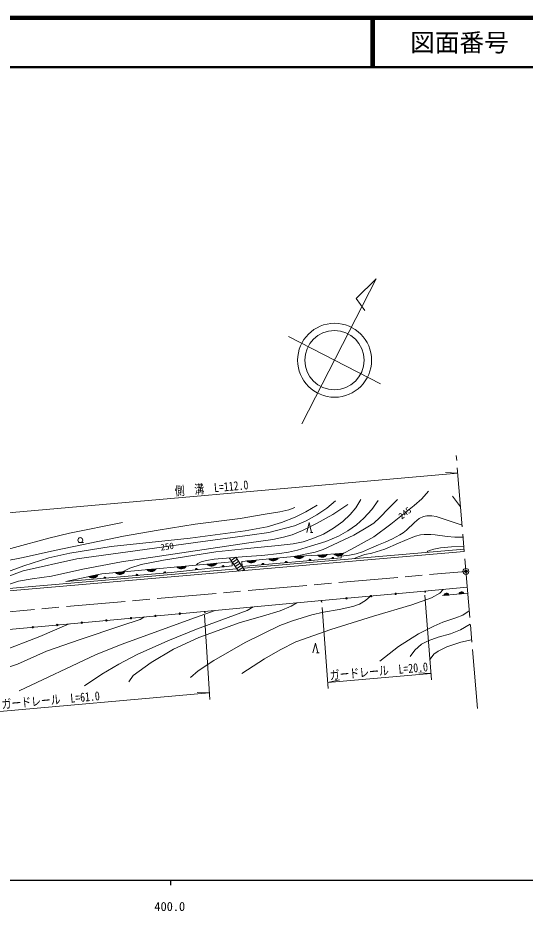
# Model space of a CAD drawing. Units: millimetres at full size, sheet at 1:1000; details may follow other scales. Extents: x 40000 to 680000, y 20000 to 380000.
# Drawn here: x 437018 to 539946, y 198715 to 380000 of the extents above; entities that cross this region are included whole.
import ezdxf
from ezdxf.enums import TextEntityAlignment as Align

# ---------------------------------------------------------------- set-up
doc = ezdxf.new("R2010")
doc.units = ezdxf.units.MM
doc.header["$LTSCALE"] = 1000
doc.header["$PDMODE"] = 32
doc.header["$PDSIZE"] = 500
doc.linetypes.add('CHAIN', pattern=[18.5, 12, -1.5, 3.5, -1.5])
for name, color, linetype, lineweight in [('M-BGD', 7, 'Continuous', 13), ('M-BMK', 2, 'CHAIN', 13), ('M-BMK-SRVR', 3, 'Continuous', 13), ('M-STR-HTXT', 7, 'Continuous', 13), ('M-TTL', 2, 'Continuous', 140), ('M-TTL-BAND', 7, 'Continuous', 25), ('M-TTL-LINE', 7, 'Continuous', 50)]:
    doc.layers.add(name, color=color, linetype=linetype, lineweight=lineweight)
doc.layers.add('M-OTRS', color=6, linetype='Continuous')
doc.layers.add('M-TTL-TXT', color=7, linetype='Continuous')
doc.styles.add('ＭＳ ゴシック', font='')
doc.styles.get('ＭＳ ゴシック').set_extended_font_data('MS Gothic')

msp = doc.modelspace()

# ---------------------------------------------------------------- hatches: boundary and pattern name
at = {"layer": 'M-BGD'}
for points in [[(487957, 270197), (489868, 270376, -0.51219)], [(493104, 270677), (495020, 270786, -0.51219)], [(496104, 269868, -0.4608), (496284, 270119, -0.4608), (496504, 269902)], [(497856, 270950), (499770, 271090, -0.51219)], [(500709, 270266, -0.4608), (500888, 270518, -0.4608), (501109, 270301)], [(501161, 271192), (503075, 271333, -0.51219)], [(469285, 268571), (471196, 268744, -0.51219)], [(475448, 269130), (477359, 269303, -0.51219)], [(478483, 268578, -0.4608), (478657, 268833, -0.4608), (478882, 268621)], [(483469, 269776), (485380, 269955, -0.51219)], [(486533, 269039, -0.4608), (486713, 269291, -0.4608), (486934, 269074)], [(491262, 269448, -0.4608), (491442, 269700, -0.4608), (491662, 269483)], [(451430, 266617), (453305, 267026, -0.51219)], [(454461, 266263, -0.4608), (454641, 266514, -0.4608), (454862, 266298)], [(456828, 267441), (458740, 267614, -0.51219)], [(460996, 266829, -0.4608), (461176, 267080, -0.4608), (461396, 266863)], [(463158, 268015), (465069, 268188, -0.51219)], [(466662, 267319, -0.4608), (466842, 267571, -0.4608), (467062, 267354)], [(473048, 267984, -0.4608), (473222, 268239, -0.4608), (473447, 268027)], [(513512, 263094, -0.41421), (513648, 263257, -0.41421), (513811, 263121, -1)], [(523485, 262778, -0.82183), (524472, 262869)], [(526541, 263059, -0.82183), (527528, 263150)], [(503554, 262183, -0.41421), (503689, 262346, -0.41421), (503853, 262210, -1)], [(508533, 262638, -1), (508832, 262666, -1)], [(469762, 259082, -0.41421), (469898, 259245, -0.41421), (470061, 259109, -1)], [(454826, 257703, -0.41421), (454961, 257866, -0.41421), (455124, 257730, -1)], [(459804, 258162, -0.41421), (459940, 258325, -0.41421), (460103, 258190, -1)], [(464783, 258622, -1), (465082, 258650, -1)], [(439889, 256323, -0.41421), (440025, 256487, -0.41421), (440188, 256351, -1)], [(444868, 256783, -0.41421), (445004, 256946, -0.41421), (445167, 256811, -1)], [(449847, 257243, -1), (450145, 257270, -1)]]:
    msp.add_hatch(color=256, dxfattribs=at).paths.add_polyline_path(points)

# ---------------------------------------------------------------- linework, layer by layer
for p, q in [((525220, 282922), (526838, 280789)), ((496374, 275556), (496874, 275556)), ((449684, 273512), (450350, 273512)), ((482769, 268312), (527556, 272189)), ((479899, 270419), (481779, 267724)), ((481226, 270524), (480284, 269866)), ((481226, 270524), (483099, 267839)), ((482505, 268690), (502648, 270434)), ((489868, 270376), (487957, 270197)), ((495020, 270786), (493104, 270677)), ((499770, 271090), (497856, 270950)), ((500709, 270266), (501109, 270301)), ((503075, 271333), (501161, 271192)), ((502611, 270902), (502648, 270434)), ((471196, 268744), (469285, 268571)), ((477359, 269303), (475448, 269130)), ((478483, 268578), (478882, 268621)), ((481512, 270113), (480570, 269456)), ((481798, 269703), (480856, 269046)), ((482084, 269293), (481142, 268636)), ((482370, 268883), (481429, 268226)), ((482656, 268473), (481715, 267816)), ((482505, 268690), (482496, 269685)), ((485380, 269955), (483469, 269776)), ((486533, 269039), (486934, 269074)), ((491262, 269448), (491662, 269483)), ((496104, 269868), (496504, 269902)), ((446760, 265596), (468131, 267446)), ((453305, 267026), (451430, 266617)), ((458740, 267614), (456828, 267441)), ((460996, 266829), (461396, 266863)), ((465069, 268188), (463158, 268015)), ((466662, 267319), (467062, 267354)), ((473048, 267984), (473447, 268027)), ((482943, 268063), (482553, 267791)), ((454461, 266263), (454862, 266298)), ((498724, 261741), (519554, 263647)), ((519554, 263647), (528203, 264439)), ((528305, 263221), (523187, 262751)), ((523485, 262778), (524472, 262869)), ((526541, 263059), (527528, 263150)), ((415144, 254039), (474852, 259552)), ((497644, 251128), (498144, 251128))]:
    msp.add_line(p, q, dxfattribs=at)
for points in [[(520306, 283918), (518960, 282370), (517415, 281044), (512721, 277248), (509227, 274704), (504730, 272181), (503137, 271337), (497815, 270947), (493021, 270672), (482496, 269685)], [(497776, 281138), (495449, 279757), (493275, 278667), (490487, 277561), (487624, 276717), (483117, 275865), (471998, 274424), (455948, 272710), (447570, 271375), (443287, 270402), (438226, 268799), (434377, 267338), (431084, 266490), (416706, 263635)], [(501452, 281976), (499709, 280469), (497695, 279166), (495517, 277900), (493175, 276882), (487957, 275579), (484078, 274998), (473090, 273535), (462771, 272074), (448964, 270217), (438109, 267751), (431446, 265325), (427635, 263815), (427323, 263506)], [(503999, 281241), (500933, 279199), (497622, 277352), (494766, 275993), (492645, 275064), (490949, 274577), (488746, 274112), (483914, 273439), (458048, 269577), (450218, 268089), (443849, 266719), (439918, 266155), (437113, 265666), (435145, 265033), (434330, 264635), (433850, 264077)], [(506580, 282273), (505600, 280571), (504470, 279201), (502948, 277800), (501077, 276440), (499012, 275205), (496888, 274331), (494940, 273683), (492912, 273274), (489838, 272947), (483633, 272332), (477175, 271630), (466596, 269972), (462032, 269049), (459724, 268337), (458239, 267569)], [(510159, 282036), (508864, 280250), (507243, 278498), (505743, 277141), (503969, 275895), (502069, 274838), (499479, 273727), (496420, 272759), (493726, 271997), (491916, 271588), (490118, 271300), (486511, 270904), (483320, 270689), (479331, 270374), (476863, 270129), (475312, 269887), (474230, 269575), (473565, 269236), (473167, 268923)], [(514016, 282272), (512208, 280449), (510497, 278582), (509247, 277481), (508061, 276708), (505212, 275042), (498942, 272094), (497311, 271586), (493021, 270672)], [(493243, 280645), (491996, 280148), (490187, 279766), (487174, 279262), (482111, 278405), (472978, 277234), (465472, 276040), (458457, 274787), (444802, 271998), (437739, 270423), (431475, 269204), (427950, 268667), (423466, 268192), (419317, 267359), (415447, 266788)], [(415687, 269643), (419564, 269812), (424985, 270369), (429584, 271085), (433560, 271792), (436336, 272536), (443277, 274416), (447528, 275426), (458235, 277605)], [(495624, 275556), (496124, 277556), (496624, 275556)], [(527149, 277062), (521891, 278803), (521047, 278965), (520033, 278965), (519303, 278819), (518460, 278390), (517511, 277603), (515892, 276031), (515195, 275509), (514549, 275089), (513007, 274244), (511543, 273599), (510183, 273057), (508790, 272471), (506922, 271649), (505634, 271195), (504337, 270956), (502619, 270774)], [(527353, 274615), (525679, 274630), (524148, 274745), (521704, 275050), (520787, 275159), (519459, 275159), (518710, 275086), (517693, 274818), (516821, 274465), (514236, 273415), (511471, 272174), (508871, 271365), (507416, 271061), (506049, 270628), (505579, 270405), (505330, 270265)], [(416028, 273686), (415041, 261970), (420066, 262356), (429678, 263214), (527598, 271690)], [(527509, 272746), (524978, 272635), (522745, 272442), (521391, 272208), (520518, 271925), (520199, 271751), (520080, 271541)], [(480480, 269586), (454049, 267189), (446760, 265596)], [(480480, 269586), (480478, 268796), (468131, 267446)], [(420640, 262910), (429634, 263712), (481449, 268198)], [(523317, 263991), (522618, 263221), (520971, 262312), (516950, 260860), (509173, 258576), (500546, 255862), (493438, 253361), (490238, 251751), (487038, 249949), (482456, 246967)], [(493655, 261277), (492483, 260588), (490238, 259680), (486686, 258552), (482121, 257318), (473731, 254279), (468583, 251903), (464043, 249201), (460405, 246566), (459537, 245231)], [(472042, 246106), (473633, 247516), (476793, 249580), (483125, 253263), (490163, 256690), (492763, 257624), (496671, 258856), (499003, 259406), (502184, 259933), (505008, 260533), (506309, 260998), (507552, 261725), (508584, 262643)], [(474852, 259552), (479909, 260019), (498724, 261741)], [(477059, 259756), (473062, 258318), (457997, 252853), (452746, 250729), (437283, 243411)], [(450519, 244467), (454073, 246792), (457478, 248833), (461254, 250779), (467432, 253547), (473257, 255909), (483564, 259712), (484752, 260462)], [(528603, 259650), (527300, 258806), (525872, 258222), (523222, 257345), (521415, 256554), (518335, 254989), (514279, 252396), (510453, 249438)], [(462712, 258431), (461823, 257921), (457909, 256638), (449640, 253829), (442804, 251451), (436915, 248862), (427596, 245737), (420801, 243995), (413249, 241738), (412266, 241183)], [(447397, 257017), (441494, 254474), (433441, 251315), (427236, 248507), (423621, 247726), (402066, 243674), (389387, 241241), (379206, 238937)], [(516599, 250389), (517585, 251687), (518936, 252898), (520286, 253573), (522295, 254300), (524770, 254992), (526813, 255788), (528827, 256967)], [(496894, 251128), (497394, 253128), (497894, 251128)], [(529094, 253771), (526870, 253300), (524031, 252366), (522317, 251484), (521438, 250874), (520648, 249818)]]:
    msp.add_lwpolyline(points, dxfattribs=at)
for centre, radius in [((449684, 274012), 500), ((513662, 263108), 150), ((503703, 262196), 150), ((508682, 262652), 150), ((469911, 259096), 150), ((454975, 257716), 150), ((459954, 258176), 150), ((464933, 258636), 150), ((440038, 256337), 150), ((445017, 256797), 150), ((449996, 257257), 150)]:
    msp.add_circle(centre, radius, dxfattribs=at)
for centre, radius, start, end in [((488848, 270975), 1182, 221.11445, 329.5996), ((488848, 270975), 1182, 221.11445, 329.5996), ((494023, 271421), 1182, 219.03653, 327.52168), ((494023, 271421), 1182, 219.03653, 327.52168), ((496301, 269916), 203, 355.98542, 193.90881), ((498762, 271709), 1182, 219.95744, 328.44259), ((498762, 271709), 1182, 219.95744, 328.44259), ((500906, 270315), 203, 355.98542, 193.90881), ((502067, 271952), 1182, 219.95744, 328.44259), ((502067, 271952), 1182, 219.95744, 328.44259), ((470178, 269345), 1182, 220.93873, 329.42388), ((470178, 269345), 1182, 220.93873, 329.42388), ((476342, 269904), 1182, 220.93873, 329.42388), ((476342, 269904), 1182, 220.93873, 329.42388), ((478679, 268631), 203, 357.27531, 195.1987), ((484360, 270554), 1182, 221.11445, 329.5996), ((484360, 270554), 1182, 221.11445, 329.5996), ((486731, 269088), 203, 355.98542, 193.90881), ((491459, 269497), 203, 355.98542, 193.90881), ((452220, 267497), 1182, 228.08333, 336.56848), ((452220, 267497), 1182, 228.08333, 336.56848), ((454659, 266312), 203, 355.98542, 193.90881), ((457722, 268216), 1182, 220.93873, 329.42388), ((457722, 268216), 1182, 220.93873, 329.42388), ((461193, 266878), 203, 355.98542, 193.90881), ((464051, 268790), 1182, 220.93873, 329.42388), ((464051, 268790), 1182, 220.93873, 329.42388), ((466860, 267368), 203, 355.98542, 193.90881), ((473244, 268037), 203, 357.27531, 195.1987), ((519568, 263498), 150, 275.22925, 95.22925), ((523987, 262726), 505, 16.41954, 174.07773), ((527043, 263007), 505, 16.41954, 174.07773), ((498733, 261591), 150, 96.94839, 276.94839), ((474867, 259402), 150, 275.59946, 95.59946)]:
    msp.add_arc(centre, radius, start, end, dxfattribs=at)
at = {"layer": 'M-BMK'}
msp.add_line((530257, 239844), (525971, 291175), dxfattribs=at)
msp.add_lwpolyline([(371779, 253444), (428429, 258882), (527934, 267658)], dxfattribs=at)
at = {"layer": 'M-BMK-SRVR'}
for p, q in [((494625, 297633), (509723, 327009)), ((509723, 327009), (505661, 323057)), ((505661, 323057), (507431, 320634)), ((491914, 315329), (510592, 305730))]:
    msp.add_line(p, q, dxfattribs=at)
for centre, radius in [((501291, 310510), 7500), ((501253, 310529), 6000), ((527934, 267658), 600)]:
    msp.add_circle(centre, radius, dxfattribs=at)
at = {"layer": 'M-OTRS'}
msp.add_point((527934, 267658), dxfattribs=at)
at = {"layer": 'M-STR-HTXT'}
for p, q in [((526270, 287589), (523818, 287715)), ((520940, 245670), (519620, 262824)), ((500010, 243920), (498760, 260324)), ((475945, 241655), (474860, 258784)), ((499920, 245109), (520841, 246955)), ((520841, 246955), (518390, 247081)), ((499920, 245109), (502312, 245663)), ((475861, 242987), (473409, 243114))]:
    msp.add_line(p, q, dxfattribs=at)
for points in [[(414641, 277650), (426595, 278798), (526270, 287589)], [(416748, 237669), (430263, 238966), (475861, 242987)]]:
    msp.add_lwpolyline(points, dxfattribs=at)
at = {"layer": 'M-TTL'}
msp.add_line((680000, 380000), (40000, 380000), dxfattribs=at)
at = {"layer": 'M-TTL-BAND'}
for p, q in [((40000, 205000), (579000, 205000)), ((468000, 205000), (468000, 204000))]:
    msp.add_line(p, q, dxfattribs=at)
at = {"layer": 'M-TTL-LINE'}
for p, q in [((508747, 380000), (508747, 370000)), ((509247, 380000), (509247, 370000)), ((40000, 370000), (680000, 370000))]:
    msp.add_line(p, q, dxfattribs=at)

# ---------------------------------------------------------------- texts
at = {"layer": 'M-BGD', "style": 'ＭＳ ゴシック'}
for s, rotation, p in [('245', 38.74, (515547, 279516)), ('250', 8.055, (467301, 272715))]:
    msp.add_text(s, height=1320, rotation=rotation, dxfattribs=at).set_placement(p, align=Align.MIDDLE_CENTER)
at = {"layer": 'M-STR-HTXT', "style": 'ＭＳ ゴシック', "width": 0.8}
for s, p in [('側\u3000溝\u3000L=112.0', (476437, 283142)), ('ガードレール\u3000L=20.0', (510385, 245981)), ('ガードレール\u3000L=61.0', (443801, 240108))]:
    msp.add_text(s, height=1833, rotation=5.04, dxfattribs=at).set_placement(p, align=Align.BOTTOM_CENTER)
at = {"layer": 'M-TTL-BAND', "style": 'ＭＳ ゴシック'}
msp.add_text('400.0', height=1833, dxfattribs=at).set_placement((467844, 198195), align=Align.BOTTOM_CENTER)
at = {"layer": 'M-TTL-TXT', "style": 'ＭＳ ゴシック'}
msp.add_text('図面番号', height=3666, dxfattribs=at).set_placement((526622, 375000), align=Align.MIDDLE_CENTER)

doc.saveas('drawing.dxf')
